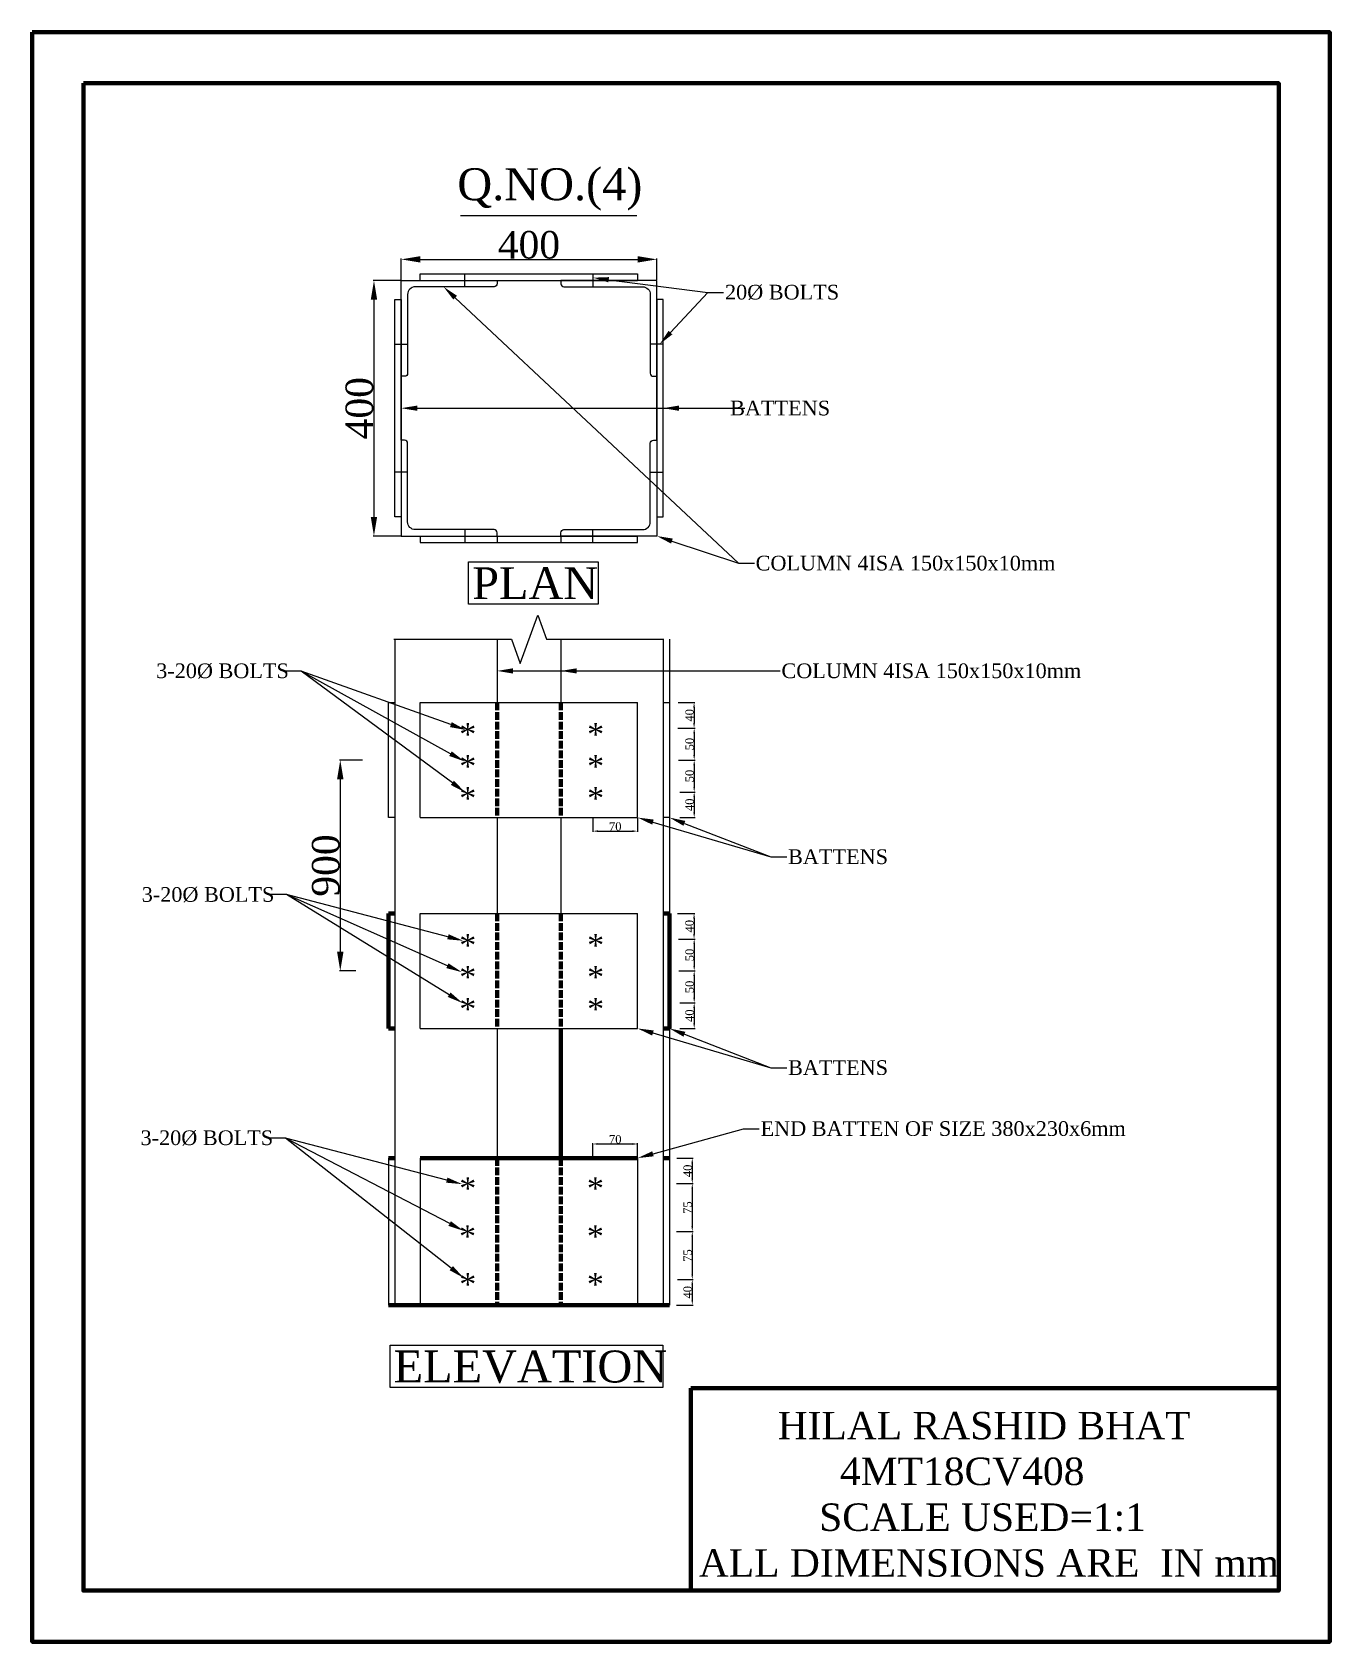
# Model space of a CAD drawing. Header units: millimetres. Extents: x -257 to 1772, y -1274 to 1244.
import ezdxf
from ezdxf import colors
from ezdxf.entities.mleader import LeaderData, LeaderLine
from ezdxf.math import Vec2, Vec3

# ---------------------------------------------------------------- set-up
doc = ezdxf.new("R2010")
doc.units = ezdxf.units.MM
doc.linetypes.add('ACAD_ISO02W100', pattern=[15, 12, -3])
doc.styles.get("Standard").update_dxf_attribs({"font": 'times.ttf'})
doc.dimstyles.new('ISO-25', dxfattribs={"dimtxt": 2.5, "dimasz": 2.5, "dimexe": 1.25, "dimexo": 0.625, "dimtad": 1, "dimdec": 0, "dimtxsty": 'Standard', "dimcen": 2.5, "dimaunit": 1, "dimadec": 0, "dimazin": 0, "dimtfac": 1, "dimtdec": 0, "dimtmove": 0, "dimatfit": 3, "dimfxl": 1, "dimarcsym": 0})

# ---------------------------------------------------------------- blocks, each defined once
blk = doc.blocks.new('*D1')
at = {"color": 0, "lineweight": -2, "transparency": 16777216}
for p, q in [((319.8, 856.6), (319.8, 890.1)), ((349.8, 888.9), (689.5, 888.9)), ((719.5, 856.6), (719.5, 890.1))]:
    blk.add_line(p, q, dxfattribs=at)
at = {"color": 0, "transparency": 16777216}
for points in [[(349.8, 893.9), (349.8, 883.9), (319.8, 888.9)], [(689.5, 893.9), (689.5, 883.9), (719.5, 888.9)]]:
    blk.add_solid(points, dxfattribs=at)
at = {"layer": 'Defpoints', "color": 0, "transparency": 16777216}
for p in [(719.5, 888.9), (319.8, 856), (719.5, 856)]:
    blk.add_point(p, dxfattribs=at)
at = {"color": 0, "transparency": 16777216, "insert": (519.6, 911.4), "char_height": 43, "attachment_point": 5}
blk.add_mtext('400', dxfattribs=at)
blk = doc.blocks.new('*D2')
at = {"color": 0, "lineweight": -2, "transparency": 16777216}
for p, q in [((319.1, 856), (276, 856)), ((277.2, 826), (277.2, 486)), ((319.1, 456), (276, 456))]:
    blk.add_line(p, q, dxfattribs=at)
at = {"color": 0, "transparency": 16777216}
for points in [[(272.2, 826), (282.2, 826), (277.2, 856)], [(272.2, 486), (282.2, 486), (277.2, 456)]]:
    blk.add_solid(points, dxfattribs=at)
at = {"layer": 'Defpoints', "color": 0, "transparency": 16777216}
for p in [(319.8, 856), (277.2, 456), (319.8, 456)]:
    blk.add_point(p, dxfattribs=at)
at = {"color": 0, "transparency": 16777216, "insert": (254.6, 656), "char_height": 43, "attachment_point": 5, "rotation": 90}
blk.add_mtext('400', dxfattribs=at)
blk = doc.blocks.new('*D4')
at = {"color": 0, "lineweight": -2, "transparency": 16777216}
for p, q in [((259.2, 105.4), (223.3, 105.4)), ((224.5, 75.4), (224.5, -194.6)), ((249, -224.6), (223.3, -224.6))]:
    blk.add_line(p, q, dxfattribs=at)
at = {"color": 0, "lineweight": 100, "transparency": 16777216}
for points in [[(219.5, 75.4), (229.5, 75.4), (224.5, 105.4)], [(219.5, -194.6), (229.5, -194.6), (224.5, -224.6)]]:
    blk.add_solid(points, dxfattribs=at)
at = {"layer": 'Defpoints', "color": 0, "lineweight": 100, "transparency": 16777216}
for p in [(259.8, 105.4), (224.5, -224.6), (249.6, -224.6)]:
    blk.add_point(p, dxfattribs=at)
at = {"color": 0, "transparency": 16777216, "insert": (202, -59.6), "char_height": 43, "attachment_point": 5, "rotation": 90}
blk.add_mtext('900', dxfattribs=at)
blk = doc.blocks.new('*D5')
at = {"color": 0, "linetype": 'Continuous', "lineweight": -2, "transparency": 16777216}
for p, q in [((751, -517.4), (776.3, -517.4)), ((775.1, -525.4), (775.1, -549.4)), ((750.7, -557.4), (776.3, -557.4))]:
    blk.add_line(p, q, dxfattribs=at)
at = {"color": 0, "linetype": 'Continuous', "lineweight": 100, "transparency": 16777216}
for points in [[(773.8, -525.4), (776.4, -525.4), (775.1, -517.4)], [(773.8, -549.4), (776.4, -549.4), (775.1, -557.4)]]:
    blk.add_solid(points, dxfattribs=at)
at = {"layer": 'Defpoints', "color": 0, "linetype": 'Continuous', "lineweight": 100, "transparency": 16777216}
for p in [(750.3, -517.4), (750, -557.4), (775.1, -557.4)]:
    blk.add_point(p, dxfattribs=at)
at = {"color": 0, "linetype": 'Continuous', "lineweight": 100, "transparency": 16777216, "insert": (767.9, -537.4), "char_height": 13, "attachment_point": 5, "rotation": 90}
blk.add_mtext('40', dxfattribs=at)
blk = doc.blocks.new('*D6')
at = {"color": 0, "linetype": 'Continuous', "lineweight": -2, "transparency": 16777216}
for p, q in [((753.4, -557.4), (776.3, -557.4)), ((775.1, -565.4), (775.1, -624.4)), ((750.5, -632.4), (776.3, -632.4))]:
    blk.add_line(p, q, dxfattribs=at)
at = {"color": 0, "linetype": 'Continuous', "lineweight": 100, "transparency": 16777216}
for points in [[(773.8, -565.4), (776.4, -565.4), (775.1, -557.4)], [(773.8, -624.4), (776.4, -624.4), (775.1, -632.4)]]:
    blk.add_solid(points, dxfattribs=at)
at = {"layer": 'Defpoints', "color": 0, "linetype": 'Continuous', "lineweight": 100, "transparency": 16777216}
for p in [(752.8, -557.4), (749.9, -632.4), (775.1, -632.4)]:
    blk.add_point(p, dxfattribs=at)
at = {"color": 0, "linetype": 'Continuous', "lineweight": 100, "transparency": 16777216, "insert": (767.8, -594.9), "char_height": 13, "attachment_point": 5, "rotation": 90}
blk.add_mtext('75', dxfattribs=at)
blk = doc.blocks.new('*D7')
at = {"color": 0, "linetype": 'Continuous', "lineweight": -2, "transparency": 16777216}
for p, q in [((750.5, -632.4), (776.3, -632.4)), ((775.1, -640.4), (775.1, -699.4)), ((752, -707.4), (776.3, -707.4))]:
    blk.add_line(p, q, dxfattribs=at)
at = {"color": 0, "linetype": 'Continuous', "lineweight": 100, "transparency": 16777216}
for points in [[(773.8, -640.4), (776.4, -640.4), (775.1, -632.4)], [(773.8, -699.4), (776.4, -699.4), (775.1, -707.4)]]:
    blk.add_solid(points, dxfattribs=at)
at = {"layer": 'Defpoints', "color": 0, "linetype": 'Continuous', "lineweight": 100, "transparency": 16777216}
for p in [(749.9, -632.4), (751.4, -707.4), (775.1, -707.4)]:
    blk.add_point(p, dxfattribs=at)
at = {"color": 0, "linetype": 'Continuous', "lineweight": 100, "transparency": 16777216, "insert": (767.8, -669.9), "char_height": 13, "attachment_point": 5, "rotation": 90}
blk.add_mtext('75', dxfattribs=at)
blk = doc.blocks.new('*D8')
at = {"color": 0, "linetype": 'Continuous', "lineweight": -2, "transparency": 16777216}
for p, q in [((752, -707.4), (776.3, -707.4)), ((775.1, -715.4), (775.1, -739.4)), ((750.5, -747.4), (776.3, -747.4))]:
    blk.add_line(p, q, dxfattribs=at)
at = {"color": 0, "linetype": 'Continuous', "lineweight": 100, "transparency": 16777216}
for points in [[(773.8, -715.4), (776.4, -715.4), (775.1, -707.4)], [(773.8, -739.4), (776.4, -739.4), (775.1, -747.4)]]:
    blk.add_solid(points, dxfattribs=at)
at = {"layer": 'Defpoints', "color": 0, "linetype": 'Continuous', "lineweight": 100, "transparency": 16777216}
for p in [(751.4, -707.4), (749.9, -747.4), (775.1, -747.4)]:
    blk.add_point(p, dxfattribs=at)
at = {"color": 0, "linetype": 'Continuous', "lineweight": 100, "transparency": 16777216, "insert": (767.9, -727.4), "char_height": 13, "attachment_point": 5, "rotation": 90}
blk.add_mtext('40', dxfattribs=at)
blk = doc.blocks.new('*D9')
at = {"color": 0, "linetype": 'Continuous', "lineweight": -2, "transparency": 16777216}
for p, q in [((752.2, -134.6), (779.2, -134.6)), ((777.9, -142.6), (777.9, -166.6)), ((753.4, -174.6), (779.2, -174.6))]:
    blk.add_line(p, q, dxfattribs=at)
at = {"color": 0, "linetype": 'Continuous', "lineweight": 100, "transparency": 16777216}
for points in [[(776.6, -142.6), (779.3, -142.6), (777.9, -134.6)], [(776.6, -166.6), (779.3, -166.6), (777.9, -174.6)]]:
    blk.add_solid(points, dxfattribs=at)
at = {"layer": 'Defpoints', "color": 0, "linetype": 'Continuous', "lineweight": 100, "transparency": 16777216}
for p in [(751.6, -134.6), (752.8, -174.6), (777.9, -174.6)]:
    blk.add_point(p, dxfattribs=at)
at = {"color": 0, "linetype": 'Continuous', "lineweight": 100, "transparency": 16777216, "insert": (770.7, -154.6), "char_height": 13, "attachment_point": 5, "rotation": 90}
blk.add_mtext('40', dxfattribs=at)
blk = doc.blocks.new('*D10')
at = {"color": 0, "linetype": 'Continuous', "lineweight": -2, "transparency": 16777216}
for p, q in [((753.4, -174.6), (779.4, -174.6)), ((778.1, -182.6), (778.1, -216.6)), ((753.9, -224.6), (779.4, -224.6))]:
    blk.add_line(p, q, dxfattribs=at)
at = {"color": 0, "linetype": 'Continuous', "lineweight": 100, "transparency": 16777216}
for points in [[(776.8, -182.6), (779.5, -182.6), (778.1, -174.6)], [(776.8, -216.6), (779.5, -216.6), (778.1, -224.6)]]:
    blk.add_solid(points, dxfattribs=at)
at = {"layer": 'Defpoints', "color": 0, "linetype": 'Continuous', "lineweight": 100, "transparency": 16777216}
for p in [(752.8, -174.6), (753.3, -224.6), (778.1, -224.6)]:
    blk.add_point(p, dxfattribs=at)
at = {"color": 0, "linetype": 'Continuous', "lineweight": 100, "transparency": 16777216, "insert": (770.9, -199.6), "char_height": 13, "attachment_point": 5, "rotation": 90}
blk.add_mtext('50', dxfattribs=at)
blk = doc.blocks.new('*D11')
at = {"color": 0, "linetype": 'Continuous', "lineweight": -2, "transparency": 16777216}
for p, q in [((753.9, -224.6), (779.4, -224.6)), ((778.1, -232.6), (778.1, -266.6)), ((755.4, -274.6), (779.4, -274.6))]:
    blk.add_line(p, q, dxfattribs=at)
at = {"color": 0, "linetype": 'Continuous', "lineweight": 100, "transparency": 16777216}
for points in [[(776.8, -232.6), (779.5, -232.6), (778.1, -224.6)], [(776.8, -266.6), (779.5, -266.6), (778.1, -274.6)]]:
    blk.add_solid(points, dxfattribs=at)
at = {"layer": 'Defpoints', "color": 0, "linetype": 'Continuous', "lineweight": 100, "transparency": 16777216}
for p in [(753.3, -224.6), (754.8, -274.6), (778.1, -274.6)]:
    blk.add_point(p, dxfattribs=at)
at = {"color": 0, "linetype": 'Continuous', "lineweight": 100, "transparency": 16777216, "insert": (770.9, -249.6), "char_height": 13, "attachment_point": 5, "rotation": 90}
blk.add_mtext('50', dxfattribs=at)
blk = doc.blocks.new('*D12')
at = {"color": 0, "linetype": 'Continuous', "lineweight": -2, "transparency": 16777216}
for p, q in [((755.4, -274.6), (779.4, -274.6)), ((778.1, -282.6), (778.1, -306.6)), ((755.4, -314.6), (779.4, -314.6))]:
    blk.add_line(p, q, dxfattribs=at)
at = {"color": 0, "linetype": 'Continuous', "lineweight": 100, "transparency": 16777216}
for points in [[(776.8, -282.6), (779.5, -282.6), (778.1, -274.6)], [(776.8, -306.6), (779.5, -306.6), (778.1, -314.6)]]:
    blk.add_solid(points, dxfattribs=at)
at = {"layer": 'Defpoints', "color": 0, "linetype": 'Continuous', "lineweight": 100, "transparency": 16777216}
for p in [(754.8, -274.6), (754.8, -314.6), (778.1, -314.6)]:
    blk.add_point(p, dxfattribs=at)
at = {"color": 0, "linetype": 'Continuous', "lineweight": 100, "transparency": 16777216, "insert": (770.9, -294.6), "char_height": 13, "attachment_point": 5, "rotation": 90}
blk.add_mtext('40', dxfattribs=at)
blk = doc.blocks.new('*D13')
at = {"color": 0, "linetype": 'Continuous', "lineweight": -2, "transparency": 16777216}
for p, q in [((752.9, 195.4), (779.2, 195.4)), ((777.9, 187.4), (777.9, 163.4)), ((752.7, 155.4), (779.2, 155.4))]:
    blk.add_line(p, q, dxfattribs=at)
at = {"color": 0, "linetype": 'Continuous', "lineweight": 100, "transparency": 16777216}
for points in [[(776.6, 187.4), (779.3, 187.4), (777.9, 195.4)], [(776.6, 163.4), (779.3, 163.4), (777.9, 155.4)]]:
    blk.add_solid(points, dxfattribs=at)
at = {"layer": 'Defpoints', "color": 0, "linetype": 'Continuous', "lineweight": 100, "transparency": 16777216}
for p in [(752.3, 195.4), (752.1, 155.4), (777.9, 155.4)]:
    blk.add_point(p, dxfattribs=at)
at = {"color": 0, "linetype": 'Continuous', "lineweight": 100, "transparency": 16777216, "insert": (770.7, 175.4), "char_height": 13, "attachment_point": 5, "rotation": 90}
blk.add_mtext('40', dxfattribs=at)
blk = doc.blocks.new('*D14')
at = {"color": 0, "linetype": 'Continuous', "lineweight": -2, "transparency": 16777216}
for p, q in [((752.7, 155.4), (779.4, 155.4)), ((778.1, 147.4), (778.1, 113.4)), ((753.6, 105.4), (779.4, 105.4))]:
    blk.add_line(p, q, dxfattribs=at)
at = {"color": 0, "linetype": 'Continuous', "lineweight": 100, "transparency": 16777216}
for points in [[(776.8, 147.4), (779.5, 147.4), (778.1, 155.4)], [(776.8, 113.4), (779.5, 113.4), (778.1, 105.4)]]:
    blk.add_solid(points, dxfattribs=at)
at = {"layer": 'Defpoints', "color": 0, "linetype": 'Continuous', "lineweight": 100, "transparency": 16777216}
for p in [(752.1, 155.4), (753, 105.4), (778.1, 105.4)]:
    blk.add_point(p, dxfattribs=at)
at = {"color": 0, "linetype": 'Continuous', "lineweight": 100, "transparency": 16777216, "insert": (770.9, 130.4), "char_height": 13, "attachment_point": 5, "rotation": 90}
blk.add_mtext('50', dxfattribs=at)
blk = doc.blocks.new('*D15')
at = {"color": 0, "linetype": 'Continuous', "lineweight": -2, "transparency": 16777216}
for p, q in [((753.6, 105.4), (779.4, 105.4)), ((778.1, 97.4), (778.1, 63.4)), ((755.4, 55.4), (779.4, 55.4))]:
    blk.add_line(p, q, dxfattribs=at)
at = {"color": 0, "linetype": 'Continuous', "lineweight": 100, "transparency": 16777216}
for points in [[(776.8, 97.4), (779.5, 97.4), (778.1, 105.4)], [(776.8, 63.4), (779.5, 63.4), (778.1, 55.4)]]:
    blk.add_solid(points, dxfattribs=at)
at = {"layer": 'Defpoints', "color": 0, "linetype": 'Continuous', "lineweight": 100, "transparency": 16777216}
for p in [(753, 105.4), (754.8, 55.4), (778.1, 55.4)]:
    blk.add_point(p, dxfattribs=at)
at = {"color": 0, "linetype": 'Continuous', "lineweight": 100, "transparency": 16777216, "insert": (770.9, 80.4), "char_height": 13, "attachment_point": 5, "rotation": 90}
blk.add_mtext('50', dxfattribs=at)
blk = doc.blocks.new('*D16')
at = {"color": 0, "linetype": 'Continuous', "lineweight": -2, "transparency": 16777216}
for p, q in [((755.4, 55.4), (779.4, 55.4)), ((778.1, 47.4), (778.1, 23.4)), ((755.4, 15.4), (779.4, 15.4))]:
    blk.add_line(p, q, dxfattribs=at)
at = {"color": 0, "linetype": 'Continuous', "lineweight": 100, "transparency": 16777216}
for points in [[(776.8, 47.4), (779.5, 47.4), (778.1, 55.4)], [(776.8, 23.4), (779.5, 23.4), (778.1, 15.4)]]:
    blk.add_solid(points, dxfattribs=at)
at = {"layer": 'Defpoints', "color": 0, "linetype": 'Continuous', "lineweight": 100, "transparency": 16777216}
for p in [(754.8, 55.4), (754.8, 15.4), (778.1, 15.4)]:
    blk.add_point(p, dxfattribs=at)
at = {"color": 0, "linetype": 'Continuous', "lineweight": 100, "transparency": 16777216, "insert": (770.9, 35.4), "char_height": 13, "attachment_point": 5, "rotation": 90}
blk.add_mtext('40', dxfattribs=at)
blk = doc.blocks.new('*D17')
at = {"color": 0, "linetype": 'Continuous', "lineweight": -2, "transparency": 16777216}
for p, q in [((619.6, 14.7), (619.6, -7.1)), ((689.6, 14.7), (689.6, -7.1)), ((627.6, -5.8), (681.6, -5.8))]:
    blk.add_line(p, q, dxfattribs=at)
at = {"color": 0, "linetype": 'Continuous', "lineweight": 100, "transparency": 16777216}
for points in [[(627.6, -4.5), (627.6, -7.2), (619.6, -5.8)], [(681.6, -4.5), (681.6, -7.2), (689.6, -5.8)]]:
    blk.add_solid(points, dxfattribs=at)
at = {"layer": 'Defpoints', "color": 0, "linetype": 'Continuous', "lineweight": 100, "transparency": 16777216}
for p in [(619.6, 15.4), (689.6, 15.4), (689.6, -5.8)]:
    blk.add_point(p, dxfattribs=at)
at = {"color": 0, "linetype": 'Continuous', "lineweight": 100, "transparency": 16777216, "insert": (654.6, 1.4), "char_height": 13, "attachment_point": 5}
blk.add_mtext('70', dxfattribs=at)
blk = doc.blocks.new('*D18')
at = {"color": 0, "linetype": 'Continuous', "lineweight": -2, "transparency": 16777216}
for p, q in [((619.6, -516.8), (619.6, -494.1)), ((681.6, -495.4), (627.6, -495.4)), ((689.6, -516.8), (689.6, -494.1))]:
    blk.add_line(p, q, dxfattribs=at)
at = {"color": 0, "linetype": 'Continuous', "lineweight": 100, "transparency": 16777216}
for points in [[(627.6, -494), (627.6, -496.7), (619.6, -495.4)], [(681.6, -494), (681.6, -496.7), (689.6, -495.4)]]:
    blk.add_solid(points, dxfattribs=at)
at = {"layer": 'Defpoints', "color": 0, "linetype": 'Continuous', "lineweight": 100, "transparency": 16777216}
for p in [(619.6, -495.4), (619.6, -517.4), (689.6, -517.4)]:
    blk.add_point(p, dxfattribs=at)
at = {"color": 0, "linetype": 'Continuous', "lineweight": 100, "transparency": 16777216, "insert": (654.6, -488.1), "char_height": 13, "attachment_point": 5}
blk.add_mtext('70', dxfattribs=at)

msp = doc.modelspace()

# ---------------------------------------------------------------- linework, layer by layer
for p, q in [((412.5, 957.3), (688.6, 957.3)), ((349.6, 856), (349.6, 866)), ((349.6, 866), (689.6, 866)), ((419.6, 846), (419.6, 866)), ((619.6, 866), (619.6, 846)), ((689.6, 866), (689.6, 856)), ((349.6, 856), (689.6, 856)), ((309.8, 486), (309.8, 826)), ((309.8, 826), (319.8, 826)), ((319.8, 826), (319.8, 486)), ((729.5, 826), (719.5, 826)), ((719.5, 826), (719.5, 486)), ((729.5, 486), (729.5, 826)), ((309.8, 756), (329.8, 756)), ((729.5, 756), (709.5, 756)), ((319.8, 606), (319.8, 706)), ((719.5, 606), (719.5, 706)), ((329.8, 556), (309.8, 556)), ((709.5, 556), (729.5, 556)), ((319.8, 486), (309.8, 486)), ((719.5, 486), (729.5, 486)), ((349.6, 456), (689.6, 456)), ((349.6, 456), (349.6, 446)), ((419.6, 466), (419.6, 446)), ((469.8, 456), (569.5, 456)), ((469.8, 456), (469.8, 446)), ((569.5, 456), (569.5, 446)), ((619.6, 446), (619.6, 466)), ((689.6, 446), (689.6, 456)), ((349.6, 446), (689.6, 446)), ((309.8, 294.4), (309.8, -747.4)), ((309.8, 294.4), (309.8, 195.4)), ((469.8, 294.4), (469.8, 195.4)), ((569.5, 294.4), (569.5, 195.4)), ((729.5, 294.4), (729.5, -747.4)), ((739.5, 294.4), (739.5, -747.4)), ((299.8, 15.4), (299.8, 195.4)), ((299.8, 195.4), (309.8, 195.4)), ((349.6, 195.4), (689.6, 195.4)), ((349.6, 15.4), (349.6, 195.4)), ((689.6, 15.4), (689.6, 195.4)), ((729.5, 195.4), (739.5, 195.4)), ((739.5, 195.4), (739.5, 15.4)), ((309.8, 15.4), (299.8, 15.4)), ((349.6, 15.4), (689.6, 15.4)), ((469.8, 15.4), (469.8, -134.6)), ((569.5, 15.4), (569.5, -134.6)), ((739.5, 15.4), (729.5, 15.4)), ((349.6, -134.6), (689.6, -134.6)), ((349.6, -314.6), (349.6, -134.6)), ((689.6, -314.6), (689.6, -134.6)), ((349.6, -314.6), (689.6, -314.6)), ((469.8, -314.6), (469.8, -517.4)), ((299.8, -517.4), (299.8, -747.4)), ((349.6, -517.4), (349.6, -747.4)), ((689.6, -517.4), (689.6, -747.4))]:
    msp.add_line(p, q)
at = {"linetype": 'ACAD_ISO02W100', "lineweight": 100}
for p, q in [((469.8, 195.4), (469.8, 15.4)), ((569.5, 195.4), (569.5, 15.4)), ((469.8, -134.6), (469.8, -314.6)), ((569.5, -134.6), (569.5, -314.6)), ((469.8, -517.4), (469.8, -747.4)), ((569.5, -517.4), (569.5, -747.4))]:
    msp.add_line(p, q, dxfattribs=at)
at = {"linetype": 'Continuous', "lineweight": 100}
for p, q in [((309.8, -134.6), (299.8, -134.6)), ((299.8, -134.6), (299.8, -314.6)), ((729.5, -134.6), (739.5, -134.6)), ((739.5, -134.6), (739.5, -314.6)), ((299.8, -314.6), (309.8, -314.6)), ((569.5, -314.6), (569.5, -517.4)), ((739.5, -314.6), (729.5, -314.6)), ((299.8, -517.4), (309.8, -517.4)), ((349.6, -517.4), (689.6, -517.4)), ((739.5, -517.4), (729.5, -517.4)), ((309.8, -747.4), (299.8, -747.4)), ((309.8, -747.4), (729.5, -747.4)), ((349.6, -747.4), (689.6, -747.4)), ((739.5, -747.4), (729.5, -747.4)), ((772.7, -1191.3), (772.7, -877.7)), ((772.7, -877.7), (1692.4, -877.7)), ((1692.4, -1194.3), (772.7, -1194.3))]:
    msp.add_line(p, q, dxfattribs=at)
for points in [[(-257.4, 1244.4), (1772.4, 1244.4), (1772.4, -1274.3), (-257.4, -1274.3)], [(-177.4, 1164.4), (1692.4, 1164.4), (1692.4, -1194.3), (-177.4, -1194.3)]]:
    msp.add_lwpolyline(points, close=True, dxfattribs=at)
for points in [[(325, 706), (319.8, 706), (319.8, 856), (469.8, 856), (469.8, 850.8, -0.414214), (465, 846), (341.8, 846, 0.414214), (329.8, 834), (329.8, 710.8, -0.414214)], [(714.3, 706), (719.5, 706), (719.5, 856), (569.5, 856), (569.5, 850.8, 0.414214), (574.3, 846), (697.5, 846, -0.414214), (709.5, 834), (709.5, 710.8, 0.414214)], [(325, 606), (319.8, 606), (319.8, 456), (469.8, 456), (469.8, 461.2, 0.414214), (465, 466), (341.8, 466, -0.414214), (329.8, 478), (329.8, 601.2, 0.414214)], [(325, 606), (319.8, 606), (319.8, 456), (469.8, 456), (469.8, 461.2, 0.414214), (465, 466), (341.8, 466, -0.414214), (329.8, 478), (329.8, 601.2, 0.414214)], [(714.3, 606), (719.5, 606), (719.5, 456), (569.5, 456), (569.5, 461.2, -0.414214), (574.3, 466), (697.5, 466, 0.414214), (709.5, 478), (709.5, 601.2, -0.414214)]]:
    msp.add_lwpolyline(points, format="xyb", close=True)
for points in [[(425.2, 415.4), (627.9, 415.4), (627.9, 349.5), (425.2, 349.5)], [(302.3, -810.2), (729.1, -810.2), (729.1, -876.2), (302.3, -876.2)]]:
    msp.add_lwpolyline(points, close=True)
at = {"linetype": 'Continuous'}
msp.add_lwpolyline([(308.5, 294.4), (492.1, 294.4), (505.9, 256.6), (533.4, 332.1), (547.1, 294.4), (730.8, 294.4)], dxfattribs=at)

# ---------------------------------------------------------------- texts
at = {"linetype": 'Continuous', "lineweight": 100}
for s, p in [('       HILAL RASHID BHAT', (795, -957.5)), ('             4MT18CV408', (795, -1029.1)), ('           SCALE USED=1:1', (795, -1100.8)), (' ALL DIMENSIONS ARE  IN mm', (769.1, -1172.5))]:
    msp.add_text(s, height=43, dxfattribs=at).set_placement(p)
at = {"char_height": 50, "attachment_point": 1}
for s, insert in [('Q.NO.(4)', (407.6, 1031.5)), ('PLAN', (430.8, 407.2)), ('ELEVATION', (308, -818.5))]:
    msp.add_mtext(s, dxfattribs=dict(at, insert=insert))
at = {"char_height": 35, "attachment_point": 1}
for insert in [(410.7, 163.2), (610.7, 163.2), (410.7, 113.2), (610.7, 113.2), (410.7, 63.2), (610.7, 63.2), (410.7, -166.8), (610.7, -166.8), (410.7, -216.8), (610.7, -216.8), (410.7, -266.8), (610.7, -266.8), (410.7, -547.4), (610.3, -547.4), (410.3, -622.4), (610.3, -622.4), (410.7, -697.4), (610.3, -697.4)]:
    msp.add_mtext_dynamic_manual_height_columns('*', width=15.379, gutter_width=12.5, heights=[0], dxfattribs=dict(at, insert=insert))

# ---------------------------------------------------------------- dimensions: what is measured, and where the dimension line sits
dim = msp.add_linear_dim(base=(719.5, 888.9), p1=(319.8, 856), p2=(719.5, 856), dimstyle='ISO-25', override={"dimtxt": 43, "dimasz": 30})
dim.commit()
dim.dimension.update_dxf_attribs({"geometry": '*D1', "text_midpoint": (519.6, 911.4)})
dim = msp.add_linear_dim(base=(277.2, 456), p1=(319.8, 856), p2=(319.8, 456), angle=90, dimstyle='ISO-25', override={"dimtxt": 43, "dimasz": 30})
dim.commit()
dim.dimension.update_dxf_attribs({"geometry": '*D2', "text_midpoint": (254.6, 656)})
at = {"linetype": 'Continuous', "lineweight": 100}
for base, p1, p2, picture, middle in [((777.9, 155.4), (752.3, 195.4), (752.1, 155.4), '*D13', (770.7, 175.4)), ((778.1, 105.4), (752.1, 155.4), (753, 105.4), '*D14', (770.9, 130.4)), ((778.1, 55.4), (753, 105.4), (754.8, 55.4), '*D15', (770.9, 80.4)), ((778.1, 15.4), (754.8, 55.4), (754.8, 15.4), '*D16', (770.9, 35.4)), ((777.9, -174.6), (751.6, -134.6), (752.8, -174.6), '*D9', (770.7, -154.6)), ((778.1, -224.6), (752.8, -174.6), (753.3, -224.6), '*D10', (770.9, -199.6)), ((778.1, -274.6), (753.3, -224.6), (754.8, -274.6), '*D11', (770.9, -249.6)), ((778.1, -314.6), (754.8, -274.6), (754.8, -314.6), '*D12', (770.9, -294.6)), ((775.1, -557.4), (750.3, -517.4), (750, -557.4), '*D5', (767.9, -537.4)), ((775.1, -632.4), (752.8, -557.4), (749.9, -632.4), '*D6', (767.8, -594.9)), ((775.1, -707.4), (749.9, -632.4), (751.4, -707.4), '*D7', (767.8, -669.9)), ((775.1, -747.4), (751.4, -707.4), (749.9, -747.4), '*D8', (767.9, -727.4))]:
    dim = msp.add_linear_dim(base=base, p1=p1, p2=p2, angle=90, dimstyle='ISO-25', override={"dimtxt": 13, "dimasz": 8}, dxfattribs=at)
    dim.commit()
    dim.dimension.update_dxf_attribs({"geometry": picture, "text_midpoint": middle})
dim = msp.add_linear_dim(base=(224.5, -224.6), p1=(259.8, 105.4), p2=(249.6, -224.6), angle=90, text='900', dimstyle='ISO-25', override={"dimtxt": 43, "dimasz": 30})
dim.commit()
dim.dimension.update_dxf_attribs({"geometry": '*D4', "text_midpoint": (202, -59.6)})
for base, p1, p2, picture, middle in [((689.6, -5.8), (619.6, 15.4), (689.6, 15.4), '*D17', (654.6, 1.4)), ((619.6, -495.4), (689.6, -517.4), (619.6, -517.4), '*D18', (654.6, -488.1))]:
    dim = msp.add_linear_dim(base=base, p1=p1, p2=p2, dimstyle='ISO-25', override={"dimtxt": 13, "dimasz": 8}, dxfattribs=at)
    dim.commit()
    dim.dimension.update_dxf_attribs({"geometry": picture, "text_midpoint": middle})

# ---------------------------------------------------------------- leaders
ml = msp.add_multileader_mtext('Standard')
ml.set_content('20%%C BOLTS', color=256)
ml.set_leader_properties()
ml.build(insert=Vec2(0, 0))
ml.multileader.update_dxf_attribs({"arrow_head_size": 25})
ctx = ml.context
ctx.base_point, ctx.char_height, ctx.arrow_head_size, ctx.plane_origin = Vec3(824.3, 837.2), 23, 25, Vec3(619.6, 860.2)
notes = []
notes.append((ctx, [(0, (1, 1, 0), (799.3, 837.2), (1, 0), 24.9, [(0, [(619.6, 860.2)], 0, [])])]))
ctx.mtext.insert, ctx.mtext.flow_direction = Vec3(826.3, 849.1), 5
ml = msp.add_multileader_mtext('Standard')
ml.set_content('COLUMN 4ISA 150x150x10mm', color=256)
ml.set_leader_properties()
ml.build(insert=Vec2(0, 0))
ml.multileader.update_dxf_attribs({"dogleg_length": 24.9, "arrow_head_size": 25})
ctx = ml.context
ctx.base_point, ctx.char_height, ctx.arrow_head_size, ctx.plane_origin = Vec3(872.2, 413.4), 23, 25, Vec3(386, 846)
notes.append((ctx, [(0, (1, 1, 0), (847.3, 413.4), (1, 0), 24.9, [(0, [(386, 846)], 0, [])])]))
ctx.mtext.insert, ctx.mtext.flow_direction = Vec3(874.2, 425.1), 5
ml = msp.add_multileader_mtext('Standard')
ml.set_content('', color=256)
ml.set_leader_properties()
ml.build(insert=Vec2(0, 0))
ml.multileader.update_dxf_attribs({"arrow_head_size": 25})
ctx = ml.context
ctx.base_point, ctx.char_height, ctx.arrow_head_size, ctx.plane_origin = Vec3(824.3, 837.2), 23, 25, Vec3(724, 756)
notes.append((ctx, [(0, (1, 1, 0), (799.3, 837.2), (1, 0), 24.9, [(0, [(724, 756)], 0, [])])]))
ctx.mtext.insert, ctx.mtext.flow_direction = Vec3(826.3, 848.7), 5
ml = msp.add_multileader_mtext('Standard')
ml.set_content('BATTENS', color=256)
ml.set_leader_properties()
ml.build(insert=Vec2(0, 0))
ml.multileader.update_dxf_attribs({"dogleg_length": 24.9, "arrow_head_size": 25})
ctx = ml.context
ctx.base_point, ctx.char_height, ctx.arrow_head_size, ctx.plane_origin = Vec3(832.4, 656), 23, 25, Vec3(319.8, 656)
notes.append((ctx, [(0, (1, 1, 0), (807.5, 656), (1, 0), 24.9, [(0, [(319.8, 656)], 0, [])])]))
ctx.mtext.insert, ctx.mtext.flow_direction = Vec3(834.4, 667.7), 5
ml = msp.add_multileader_mtext('Standard')
ml.set_content('', color=256)
ml.set_leader_properties()
ml.build(insert=Vec2(0, 0))
ml.multileader.update_dxf_attribs({"dogleg_length": 24.9, "arrow_head_size": 25})
ctx = ml.context
ctx.base_point, ctx.char_height, ctx.arrow_head_size, ctx.plane_origin = Vec3(857.3, 656), 23, 25, Vec3(729.5, 656)
notes.append((ctx, [(0, (1, 1, 0), (832.4, 656), (1, 0), 24.9, [(0, [(729.5, 656)], 0, [])])]))
ctx.mtext.insert, ctx.mtext.flow_direction = Vec3(859.3, 667.5), 5
ml = msp.add_multileader_mtext('Standard')
ml.set_content('', color=256)
ml.set_leader_properties()
ml.build(insert=Vec2(0, 0))
ml.multileader.update_dxf_attribs({"dogleg_length": 24.9, "arrow_head_size": 25})
ctx = ml.context
ctx.base_point, ctx.char_height, ctx.arrow_head_size, ctx.plane_origin = Vec3(872.2, 413.4), 23, 25, Vec3(719.5, 456)
notes.append((ctx, [(0, (1, 1, 0), (847.3, 413.4), (1, 0), 24.9, [(0, [(719.5, 456)], 0, [])])]))
ctx.mtext.insert, ctx.mtext.flow_direction = Vec3(874.2, 424.9), 5
ml = msp.add_multileader_mtext('Standard')
ml.set_content('3-20%%C BOLTS', color=256)
ml.set_leader_properties()
ml.build(insert=Vec2(0, 0))
ml.multileader.update_dxf_attribs({"dogleg_length": 24.9, "arrow_head_size": 25})
ctx = ml.context
ctx.base_point, ctx.char_height, ctx.arrow_head_size, ctx.plane_origin = Vec3(-65.4, 244.7), 23, 25, Vec3(421, 152.4)
notes.append((ctx, [(0, (1, 1, 0), (163.2, 244.7), (-1, 0), 24.9, [(0, [(421, 152.4)], 0, [])])]))
ctx.mtext.insert, ctx.mtext.flow_direction = Vec3(-63.4, 256.6), 5
ml = msp.add_multileader_mtext('Standard')
ml.set_content('', color=256)
ml.set_leader_properties()
ml.build(insert=Vec2(0, 0))
ml.multileader.update_dxf_attribs({"dogleg_length": 24.9, "arrow_head_size": 25})
ctx = ml.context
ctx.base_point, ctx.char_height, ctx.arrow_head_size, ctx.plane_origin = Vec3(134.2, 244.7), 23, 25, Vec3(418.8, 103.3)
notes.append((ctx, [(0, (1, 1, 0), (163.2, 244.7), (-1, 0), 24.9, [(0, [(418.8, 103.3)], 0, [])])]))
ctx.mtext.insert, ctx.mtext.flow_direction = Vec3(136.2, 256.2), 5
ml = msp.add_multileader_mtext('Standard')
ml.set_content('', color=256)
ml.set_leader_properties()
ml.build(insert=Vec2(0, 0))
ml.multileader.update_dxf_attribs({"dogleg_length": 24.9, "arrow_head_size": 25})
ctx = ml.context
ctx.base_point, ctx.char_height, ctx.arrow_head_size, ctx.plane_origin = Vec3(134.2, 244.7), 23, 25, Vec3(419.9, 54.9)
notes.append((ctx, [(0, (1, 1, 0), (163.2, 244.7), (-1, 0), 24.9, [(0, [(419.9, 54.9)], 0, [])])]))
ctx.mtext.insert, ctx.mtext.flow_direction = Vec3(136.2, 256.2), 5
ml = msp.add_multileader_mtext('Standard')
ml.set_content('COLUMN 4ISA 150x150x10mm', color=256)
ml.set_leader_properties()
ml.build(insert=Vec2(0, 0))
ml.multileader.update_dxf_attribs({"dogleg_length": 24.9, "arrow_head_size": 25})
ctx = ml.context
ctx.base_point, ctx.char_height, ctx.arrow_head_size, ctx.plane_origin = Vec3(912.6, 244.9), 23, 25, Vec3(469.8, 244.9)
notes.append((ctx, [(0, (1, 1, 0), (887.7, 244.9), (1, 0), 24.9, [(0, [(469.8, 244.9)], 0, [])])]))
ctx.mtext.insert, ctx.mtext.flow_direction = Vec3(914.6, 256.6), 5
ml = msp.add_multileader_mtext('Standard')
ml.set_content('', color=256)
ml.set_leader_properties()
ml.build(insert=Vec2(0, 0))
ml.multileader.update_dxf_attribs({"dogleg_length": 24.9, "arrow_head_size": 25})
ctx = ml.context
ctx.base_point, ctx.char_height, ctx.arrow_head_size, ctx.plane_origin = Vec3(754.4, 244.9), 23, 25, Vec3(569.5, 244.9)
notes.append((ctx, [(0, (1, 1, 0), (729.5, 244.9), (1, 0), 24.9, [(0, [(569.5, 244.9)], 0, [])])]))
ctx.mtext.insert, ctx.mtext.flow_direction = Vec3(756.4, 256.4), 5
ml = msp.add_multileader_mtext('Standard')
ml.set_content('', color=256)
ml.set_leader_properties()
ml.build(insert=Vec2(0, 0))
ml.multileader.update_dxf_attribs({"dogleg_length": 24.9, "arrow_head_size": 25})
ctx = ml.context
ctx.base_point, ctx.char_height, ctx.arrow_head_size, ctx.plane_origin = Vec3(923, -46.1), 23, 25, Vec3(632.3, 15.4)
notes.append((ctx, [(0, (1, 1, 0), (898.1, -46.1), (1, 0), 24.9, [(0, [(689.6, 15.4)], 0, [])])]))
ctx.mtext.insert, ctx.mtext.flow_direction = Vec3(925, -34.6), 5
ml = msp.add_multileader_mtext('Standard')
ml.set_content('BATTENS', color=256)
ml.set_leader_properties()
ml.build(insert=Vec2(0, 0))
ml.multileader.update_dxf_attribs({"dogleg_length": 24.9, "arrow_head_size": 25})
ctx = ml.context
ctx.base_point, ctx.char_height, ctx.arrow_head_size, ctx.plane_origin = Vec3(923, -46.1), 23, 25, Vec3(739.5, 15.4)
notes.append((ctx, [(0, (1, 1, 0), (898.1, -46.1), (1, 0), 24.9, [(0, [(739.5, 15.4)], 0, [])])]))
ctx.mtext.insert, ctx.mtext.flow_direction = Vec3(925, -34.3), 5
ml = msp.add_multileader_mtext('Standard')
ml.set_content('3-20%%C BOLTS', color=256)
ml.set_leader_properties()
ml.build(insert=Vec2(0, 0))
ml.multileader.update_dxf_attribs({"dogleg_length": 24.9, "arrow_head_size": 25})
ctx = ml.context
ctx.base_point, ctx.char_height, ctx.arrow_head_size, ctx.plane_origin = Vec3(-88.1, -105.2), 23, 25, Vec3(417.1, -177.4)
notes.append((ctx, [(0, (1, 1, 0), (140.4, -105.2), (-1, 0), 24.9, [(0, [(417.1, -177.4)], 0, [])])]))
ctx.mtext.insert, ctx.mtext.flow_direction = Vec3(-86.1, -93.4), 5
ml = msp.add_multileader_mtext('Standard')
ml.set_content('', color=256)
ml.set_leader_properties()
ml.build(insert=Vec2(0, 0))
ml.multileader.update_dxf_attribs({"dogleg_length": 24.9, "arrow_head_size": 25})
ctx = ml.context
ctx.base_point, ctx.char_height, ctx.arrow_head_size, ctx.plane_origin = Vec3(111.5, -105.2), 23, 25, Vec3(414.9, -226.5)
notes.append((ctx, [(0, (1, 1, 0), (140.4, -105.2), (-1, 0), 24.9, [(0, [(414.9, -226.5)], 0, [])])]))
ctx.mtext.insert, ctx.mtext.flow_direction = Vec3(113.5, -93.7), 5
ml = msp.add_multileader_mtext('Standard')
ml.set_content('', color=256)
ml.set_leader_properties()
ml.build(insert=Vec2(0, 0))
ml.multileader.update_dxf_attribs({"dogleg_length": 24.9, "arrow_head_size": 25})
ctx = ml.context
ctx.base_point, ctx.char_height, ctx.arrow_head_size, ctx.plane_origin = Vec3(111.5, -105.2), 23, 25, Vec3(416, -274.9)
notes.append((ctx, [(0, (1, 1, 0), (140.4, -105.2), (-1, 0), 24.9, [(0, [(416, -274.9)], 0, [])])]))
ctx.mtext.insert, ctx.mtext.flow_direction = Vec3(113.5, -93.7), 5
ml = msp.add_multileader_mtext('Standard')
ml.set_content('', color=256)
ml.set_leader_properties()
ml.build(insert=Vec2(0, 0))
ml.multileader.update_dxf_attribs({"dogleg_length": 24.9, "arrow_head_size": 25})
ctx = ml.context
ctx.base_point, ctx.char_height, ctx.arrow_head_size, ctx.plane_origin = Vec3(923, -376.1), 23, 25, Vec3(632.3, -314.6)
notes.append((ctx, [(0, (1, 1, 0), (898.1, -376.1), (1, 0), 24.9, [(0, [(689.6, -314.6)], 0, [])])]))
ctx.mtext.insert, ctx.mtext.flow_direction = Vec3(925, -364.6), 5
ml = msp.add_multileader_mtext('Standard')
ml.set_content('BATTENS', color=256)
ml.set_leader_properties()
ml.build(insert=Vec2(0, 0))
ml.multileader.update_dxf_attribs({"dogleg_length": 24.9, "arrow_head_size": 25})
ctx = ml.context
ctx.base_point, ctx.char_height, ctx.arrow_head_size, ctx.plane_origin = Vec3(923, -376.1), 23, 25, Vec3(739.5, -314.6)
notes.append((ctx, [(0, (1, 1, 0), (898.1, -376.1), (1, 0), 24.9, [(0, [(739.5, -314.6)], 0, [])])]))
ctx.mtext.insert, ctx.mtext.flow_direction = Vec3(925, -364.3), 5
ml = msp.add_multileader_mtext('Standard')
ml.set_content('3-20%%C BOLTS', color=256)
ml.set_leader_properties()
ml.build(insert=Vec2(0, 0))
ml.multileader.update_dxf_attribs({"dogleg_length": 24.9, "arrow_head_size": 25})
ctx = ml.context
ctx.base_point, ctx.char_height, ctx.arrow_head_size, ctx.plane_origin = Vec3(-89.9, -486), 23, 25, Vec3(415.3, -558.2)
notes.append((ctx, [(0, (1, 1, 0), (138.6, -486), (-1, 0), 24.9, [(0, [(415.3, -558.2)], 0, [])])]))
ctx.mtext.insert, ctx.mtext.flow_direction = Vec3(-87.9, -474.1), 5
ml = msp.add_multileader_mtext('Standard')
ml.set_content('', color=256)
ml.set_leader_properties()
ml.build(insert=Vec2(0, 0))
ml.multileader.update_dxf_attribs({"dogleg_length": 24.9, "arrow_head_size": 25})
ctx = ml.context
ctx.base_point, ctx.char_height, ctx.arrow_head_size, ctx.plane_origin = Vec3(109.7, -486), 23, 25, Vec3(413.1, -607.3)
notes.append((ctx, [(0, (1, 1, 0), (138.6, -486), (-1, 0), 24.9, [(0, [(417.8, -631.4)], 0, [])])]))
ctx.mtext.insert, ctx.mtext.flow_direction = Vec3(111.7, -474.5), 5
ml = msp.add_multileader_mtext('Standard')
ml.set_content('', color=256)
ml.set_leader_properties()
ml.build(insert=Vec2(0, 0))
ml.multileader.update_dxf_attribs({"dogleg_length": 24.9, "arrow_head_size": 25})
ctx = ml.context
ctx.base_point, ctx.char_height, ctx.arrow_head_size, ctx.plane_origin = Vec3(109.7, -486), 23, 25, Vec3(414.2, -655.7)
notes.append((ctx, [(0, (1, 1, 0), (138.6, -486), (-1, 0), 24.9, [(0, [(417.8, -705.1)], 0, [])])]))
ctx.mtext.insert, ctx.mtext.flow_direction = Vec3(111.7, -474.5), 5
ml = msp.add_multileader_mtext('Standard')
ml.set_content('END BATTEN OF SIZE 380x230x6mm', color=256)
ml.set_leader_properties()
ml.build(insert=Vec2(0, 0))
ml.multileader.update_dxf_attribs({"dogleg_length": 24.9, "arrow_head_size": 25})
ctx = ml.context
ctx.base_point, ctx.char_height, ctx.arrow_head_size, ctx.plane_origin = Vec3(880, -471.5), 23, 25, Vec3(689.6, -517.4)
notes.append((ctx, [(0, (1, 1, 0), (855, -471.5), (1, 0), 24.9, [(0, [(689.6, -517.4)], 0, [])])]))
ctx.mtext.insert, ctx.mtext.flow_direction = Vec3(882, -459.7), 5
for ctx, leaders in notes:
    for number, flags, end, landing, length, lines in leaders:
        leader = LeaderData()
        leader.index, (leader.has_last_leader_line, leader.has_dogleg_vector, leader.attachment_direction) = number, flags
        leader.last_leader_point, leader.dogleg_vector, leader.dogleg_length = Vec3(end), Vec3(landing), length
        for number, points, colour, breaks in lines:
            line = LeaderLine()
            line.index, line.vertices, line.color, line.breaks = number, Vec3.list(points), colors.encode_raw_color(colour), breaks
            leader.lines.append(line)
        ctx.leaders.append(leader)

doc.saveas('drawing.dxf')
